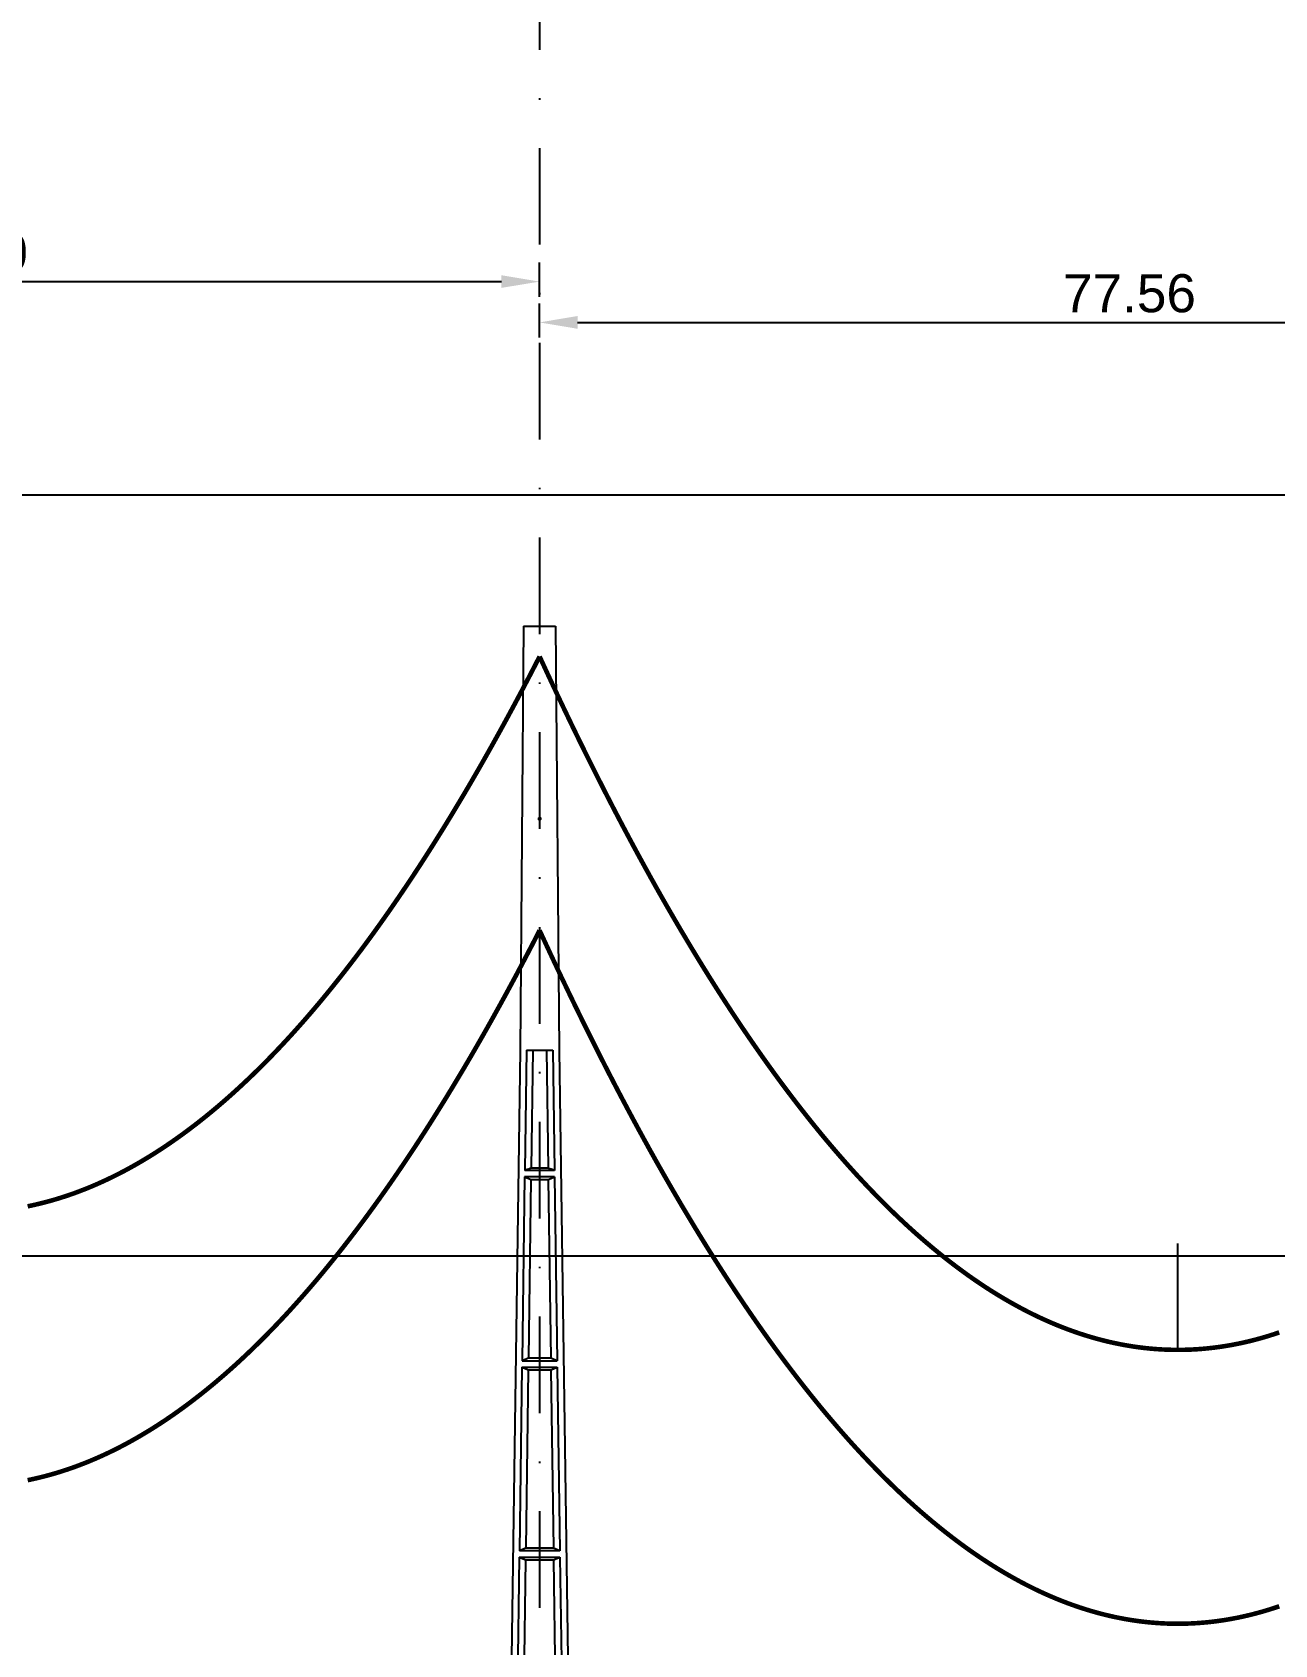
# Model space of a CAD drawing. Header units: metres. Extents: x -121 to 9872, y 3505 to 10721.
# Drawn here: x 627.2 to 708.9, y 9774.4 to 9880.4 of the extents above; entities that cross this region are included whole.
import ezdxf

# ---------------------------------------------------------------- set-up
doc = ezdxf.new("R2010")
doc.units = ezdxf.units.M
doc.header["$PDMODE"] = 2
doc.linetypes.add('DASHDOT', pattern=[25.4, 12.7, -6.35, 0, -6.35])
for name, color, linetype in [('CON-EOL- CA ORCHID', 240, 'Continuous'), ('CON-EOL- FO', 101, 'Continuous'), ('cotas', 7, 'Continuous'), ('Grade', 9, 'Continuous'), ('Ind.Rot', 8, 'DASHDOT'), ('POSTE DT', 7, 'Continuous')]:
    doc.layers.add(name, color=color, linetype=linetype)
doc.styles.get("Standard").update_dxf_attribs({"font": 'arial.ttf'})
doc.dimstyles.new('ISO-25', dxfattribs={"dimtxt": 2.5, "dimasz": 2.5, "dimexe": 1.25, "dimexo": 0.625, "dimtad": 1, "dimzin": 1, "dimtxsty": 'Standard', "dimcen": 2.5, "dimaunit": 1, "dimadec": 3, "dimazin": 3, "dimtfac": 1, "dimtmove": 0, "dimatfit": 3, "dimfxlon": 1, "dimarcsym": 0})

# ---------------------------------------------------------------- blocks, each defined once
blk = doc.blocks.new('*U11')
at = {"layer": 'POSTE DT', "extrusion": (0, 1, 0)}
for p, q in [((-3.31, 349.86), (-4.05, 262)), ((-3.31, 349.86), (3.31, 349.86)), ((3.31, 349.86), (4.06, 262)), ((-4.05, 262), (-7.72, 0)), ((-4.05, 262), (-4.05, 262)), ((-2.73, 262), (-3.08, 237.05)), ((-2.73, 262), (2.75, 262)), ((-1.42, 262), (-1.77, 237.57)), ((1.43, 262), (1.77, 237.57)), ((2.75, 262), (3.1, 237.05)), ((4.06, 262), (7.72, 0)), ((-3.1, 235.74), (-3.63, 197.65)), ((3.11, 235.73), (-3.1, 235.74)), ((3.1, 237.05), (-3.08, 237.05)), ((-1.8, 235.21), (-2.32, 198.19)), ((1.8, 235.21), (2.32, 198.19)), ((3.11, 235.73), (3.65, 197.65)), ((-3.65, 196.34), (-4.19, 158.25)), ((-2.35, 195.8), (-2.87, 158.8)), ((2.35, 195.8), (2.87, 158.8)), ((3.66, 196.34), (4.2, 158.25)), ((-4.21, 156.94), (-4.74, 118.85)), ((-2.9, 156.39), (-3.42, 119.41)), ((2.91, 156.39), (3.42, 119.41)), ((4.21, 156.94), (4.75, 118.85))]:
    blk.add_line(p, q, dxfattribs=at)
at = {"layer": 'POSTE DT', "ltscale": 3}
for points in [[(-3.63, 197.65), (3.65, 197.65)], [(-3.65, 196.34), (3.66, 196.34)], [(4.2, 158.25), (-4.19, 158.25)], [(-4.21, 156.94), (4.21, 156.94)]]:
    blk.add_lwpolyline(points, dxfattribs=at)
at = {"layer": 'POSTE DT'}
for points, knots in [([(0.25, 309.94), (0.25, 309.93), (0.25, 309.93), (0.25, 309.92), (0.25, 309.91), (0.25, 309.9), (0.25, 309.89), (0.24, 309.85), (0.22, 309.82), (0.19, 309.77), (0.16, 309.74), (0.11, 309.71), (0.08, 309.7), (0.01, 309.68), (-0.02, 309.68), (-0.08, 309.7), (-0.11, 309.71), (-0.16, 309.74), (-0.18, 309.76), (-0.21, 309.8), (-0.22, 309.82), (-0.24, 309.85), (-0.24, 309.87), (-0.25, 309.89), (-0.25, 309.9), (-0.25, 309.92), (-0.25, 309.92), (-0.25, 309.93), (-0.25, 309.94), (-0.25, 309.95), (-0.25, 309.95), (-0.25, 309.96), (-0.25, 309.97), (-0.24, 310), (-0.23, 310.02), (-0.21, 310.07), (-0.2, 310.09), (-0.15, 310.14), (-0.13, 310.15), (-0.07, 310.18), (-0.03, 310.19), (0.03, 310.19), (0.06, 310.18), (0.12, 310.16), (0.14, 310.14), (0.18, 310.11), (0.2, 310.09), (0.21, 310.06), (0.22, 310.05), (0.23, 310.04), (0.24, 310.01), (0.24, 309.99), (0.25, 309.97), (0.25, 309.96), (0.25, 309.95), (0.25, 309.94), (0.25, 309.94), (0.25, 309.94), (0.25, 309.94)], [-54.728303, -54.728303, -54.728303, -54.728303, -54.309038, -54.309038, -53.647169, -53.647169, -52.532885, -52.532885, -48.86224, -48.86224, -45.282765, -45.282765, -41.52867, -41.52867, -37.867486, -37.867486, -34.454589, -34.454589, -31.301423, -31.301423, -28.48103, -28.48103, -26.961755, -26.961755, -25.7544, -25.7544, -25.136228, -25.136228, -24.64409, -24.64409, -24.094201, -24.094201, -23.191199, -23.191199, -20.494482, -20.494482, -17.342863, -17.342863, -13.645538, -13.645538, -9.835989, -9.835989, -6.296781, -6.296781, -3.005029, -3.005029, 0, 0, 0, 1.527594, 1.527594, 3.697216, 3.697216, 4.489727, 4.489727, 5.01438, 5.01438, 5.095313, 5.095313, 5.095313, 5.095313]), ([(-1.77, 237.57), (-1.99, 237.49), (-2.21, 237.4), (-2.64, 237.22), (-2.86, 237.14), (-3.08, 237.05)], [0, 0, 0, 0, 56.660495, 56.660495, 113.412826, 113.412826, 113.412826, 113.412826]), ([(1.77, 237.57), (1.18, 237.57), (0.59, 237.57), (-0.59, 237.57), (-1.18, 237.57), (-1.77, 237.57)], [0, 0, 0, 0, 67.306894, 67.306894, 134.614447, 134.614447, 134.614447, 134.614447]), ([(3.1, 237.05), (2.87, 237.14), (2.65, 237.23), (2.21, 237.4), (1.99, 237.49), (1.77, 237.57)], [0, 0, 0, 0, 56.738948, 56.738948, 113.38731, 113.38731, 113.38731, 113.38731]), ([(-3.1, 235.74), (-2.88, 235.65), (-2.67, 235.56), (-2.23, 235.39), (-2.02, 235.3), (-1.8, 235.21)], [0.055576, 0.055576, 0.055576, 0.055576, 56.767409, 56.767409, 113.50757, 113.50757, 113.50757, 113.50757]), ([(-1.8, 235.21), (-1.2, 235.21), (-0.6, 235.21), (0.6, 235.21), (1.2, 235.21), (1.8, 235.21)], [0, 0, 0, 0, 68.567797, 68.567797, 137.136247, 137.136247, 137.136247, 137.136247]), ([(1.8, 235.21), (2.02, 235.3), (2.24, 235.38), (2.68, 235.56), (2.89, 235.65), (3.11, 235.73)], [0, 0, 0, 0, 56.845349, 56.845349, 113.599799, 113.599799, 113.599799, 113.599799]), ([(-2.32, 198.19), (-2.54, 198.1), (-2.76, 198.01), (-3.2, 197.83), (-3.41, 197.74), (-3.63, 197.65)], [0, 0, 0, 0, 63.412073, 63.412073, 126.777421, 126.777421, 126.777421, 126.777421]), ([(2.32, 198.19), (1.55, 198.19), (0.77, 198.19), (-0.77, 198.19), (-1.55, 198.19), (-2.32, 198.19)], [0, 0, 0, 0, 88.31008, 88.31008, 176.620652, 176.620652, 176.620652, 176.620652]), ([(3.65, 197.65), (3.43, 197.74), (3.2, 197.83), (2.76, 198.01), (2.54, 198.1), (2.32, 198.19)], [0, 0, 0, 0, 63.488119, 63.488119, 126.880939, 126.880939, 126.880939, 126.880939]), ([(-3.65, 196.34), (-3.43, 196.25), (-3.22, 196.16), (-2.78, 195.98), (-2.57, 195.89), (-2.35, 195.8)], [0.054307, 0.054307, 0.054307, 0.054307, 63.527131, 63.527131, 127.063246, 127.063246, 127.063246, 127.063246]), ([(-2.35, 195.8), (-1.57, 195.8), (-0.78, 195.8), (0.79, 195.8), (1.57, 195.8), (2.35, 195.8)], [0, 0, 0, 0, 89.585713, 89.585713, 179.17191, 179.17191, 179.17191, 179.17191]), ([(2.35, 195.8), (2.57, 195.89), (2.79, 195.98), (3.23, 196.16), (3.45, 196.25), (3.66, 196.34)], [0, 0, 0, 0, 63.60246, 63.60246, 127.109696, 127.109696, 127.109696, 127.109696]), ([(-2.87, 158.8), (-3.09, 158.71), (-3.31, 158.62), (-3.75, 158.43), (-3.97, 158.34), (-4.19, 158.25)], [0, 0, 0, 0, 70.301707, 70.301707, 140.590947, 140.590947, 140.590947, 140.590947]), ([(2.87, 158.8), (1.92, 158.8), (0.96, 158.8), (-0.96, 158.8), (-1.91, 158.8), (-2.87, 158.8)], [0, 0, 0, 0, 109.314454, 109.314454, 218.629264, 218.629264, 218.629264, 218.629264]), ([(4.2, 158.25), (3.98, 158.34), (3.76, 158.44), (3.31, 158.62), (3.09, 158.71), (2.87, 158.8)], [0, 0, 0, 0, 70.379198, 70.379198, 140.659718, 140.659718, 140.659718, 140.659718]), ([(-4.21, 156.94), (-3.99, 156.85), (-3.77, 156.75), (-3.34, 156.57), (-3.12, 156.48), (-2.9, 156.39)], [0.053423, 0.053423, 0.053423, 0.053423, 70.429742, 70.429742, 140.90167, 140.90167, 140.90167, 140.90167]), ([(-2.9, 156.39), (-1.94, 156.39), (-0.97, 156.39), (0.97, 156.39), (1.94, 156.39), (2.91, 156.39)], [0, 0, 0, 0, 110.60219, 110.60219, 221.20473, 221.20473, 221.20473, 221.20473]), ([(2.91, 156.39), (3.12, 156.48), (3.34, 156.57), (3.78, 156.75), (4, 156.85), (4.21, 156.94)], [0, 0, 0, 0, 70.506649, 70.506649, 140.914701, 140.914701, 140.914701, 140.914701])]:
    blk.add_open_spline(points, degree=3, knots=knots, dxfattribs=at)
blk = doc.blocks.new('*D49')
at = {"layer": 'cotas', "color": 0, "lineweight": -2, "transparency": 16777216}
for p, q in [((584.53, 9863.02), (584.53, 9865.27)), ((660.53, 9863.02), (660.53, 9865.27)), ((587.03, 9864.02), (658.03, 9864.02))]:
    blk.add_line(p, q, dxfattribs=at)
at = {"layer": 'cotas', "color": 0, "transparency": 16777216}
for points in [[(587.03, 9864.44), (587.03, 9863.61), (584.53, 9864.02)], [(658.03, 9864.44), (658.03, 9863.61), (660.53, 9864.02)]]:
    blk.add_solid(points, dxfattribs=at)
at = {"layer": 'Defpoints', "color": 0, "transparency": 16777216}
for p in [(660.53, 9864.02), (584.53, 9843.05), (660.53, 9841.39)]:
    blk.add_point(p, dxfattribs=at)
at = {"layer": 'cotas', "color": 0, "transparency": 16777216, "insert": (622.53, 9865.92), "char_height": 2.5, "attachment_point": 5}
blk.add_mtext('76.00', dxfattribs=at)
blk = doc.blocks.new('*D56')
at = {"layer": 'cotas', "color": 0, "lineweight": -2, "transparency": 16777216}
for p, q in [((660.53, 9860.34), (660.53, 9862.59)), ((738.09, 9860.34), (738.09, 9862.59)), ((663.03, 9861.34), (735.59, 9861.34))]:
    blk.add_line(p, q, dxfattribs=at)
at = {"layer": 'cotas', "color": 0, "transparency": 16777216}
for points in [[(663.03, 9861.76), (663.03, 9860.92), (660.53, 9861.34)], [(735.59, 9861.76), (735.59, 9860.92), (738.09, 9861.34)]]:
    blk.add_solid(points, dxfattribs=at)
at = {"layer": 'Defpoints', "color": 0, "transparency": 16777216}
for p in [(738.09, 9861.34), (660.53, 9841.39), (738.09, 9828.59)]:
    blk.add_point(p, dxfattribs=at)
at = {"layer": 'cotas', "color": 0, "transparency": 16777216, "insert": (699.31, 9863.24), "char_height": 2.5, "attachment_point": 5}
blk.add_mtext('77.56', dxfattribs=at)

msp = doc.modelspace()

# ---------------------------------------------------------------- linework, layer by layer
at = {"layer": 'CON-EOL- CA ORCHID'}
msp.add_line((702.487, 9793.811), (702.487, 9800.811), dxfattribs=at)
msp.add_line((702.487, 9793.811), (702.487, 9800.811), dxfattribs=at)
msp.add_line((702.487, 9793.811), (702.487, 9800.811), dxfattribs=at)
at = {"layer": 'CON-EOL- CA ORCHID', "const_width": 0.3}
for points in [[(626.883, 9803.246), (627.261, 9803.326), (627.639, 9803.414), (628.018, 9803.509), (628.396, 9803.611), (628.774, 9803.721), (629.152, 9803.838), (629.53, 9803.963), (629.908, 9804.094), (630.286, 9804.234), (630.664, 9804.38), (631.042, 9804.534), (631.421, 9804.696), (631.799, 9804.865), (632.177, 9805.041), (632.555, 9805.224), (632.933, 9805.415), (633.311, 9805.614), (633.689, 9805.819), (634.067, 9806.032), (634.445, 9806.253), (634.824, 9806.481), (635.202, 9806.716), (635.58, 9806.959), (635.958, 9807.209), (636.336, 9807.466), (636.714, 9807.731), (637.092, 9808.003), (637.47, 9808.283), (637.848, 9808.57), (638.227, 9808.864), (638.605, 9809.166), (638.983, 9809.475), (639.361, 9809.792), (639.739, 9810.116), (640.117, 9810.447), (640.495, 9810.786), (640.873, 9811.132), (641.251, 9811.486), (641.63, 9811.847), (642.008, 9812.215), (642.386, 9812.591), (642.764, 9812.974), (643.142, 9813.365), (643.52, 9813.763), (643.898, 9814.168), (644.276, 9814.581), (644.654, 9815.002), (645.033, 9815.429), (645.411, 9815.865), (645.789, 9816.307), (646.167, 9816.757), (646.545, 9817.215), (646.923, 9817.68), (647.301, 9818.152), (647.679, 9818.632), (648.057, 9819.119), (648.435, 9819.613), (648.814, 9820.115), (649.192, 9820.625), (649.57, 9821.142), (649.948, 9821.666), (650.326, 9822.198), (650.704, 9822.737), (651.082, 9823.284), (651.46, 9823.838), (651.838, 9824.4), (652.217, 9824.969), (652.595, 9825.545), (652.973, 9826.129), (653.351, 9826.721), (653.729, 9827.32), (654.107, 9827.926), (654.485, 9828.54), (654.863, 9829.162), (655.241, 9829.79), (655.62, 9830.427), (655.998, 9831.07), (656.376, 9831.722), (656.754, 9832.38), (657.132, 9833.047), (657.51, 9833.72), (657.888, 9834.402), (658.266, 9835.09), (658.644, 9835.786), (659.023, 9836.49), (659.401, 9837.201), (659.779, 9837.92), (660.157, 9838.646), (660.535, 9839.38)], [(626.883, 9803.246), (627.261, 9803.326), (627.639, 9803.414), (628.018, 9803.509), (628.396, 9803.611), (628.774, 9803.721), (629.152, 9803.838), (629.53, 9803.962), (629.908, 9804.094), (630.286, 9804.234), (630.664, 9804.38), (631.042, 9804.534), (631.421, 9804.696), (631.799, 9804.865), (632.177, 9805.041), (632.555, 9805.224), (632.933, 9805.415), (633.311, 9805.613), (633.689, 9805.819), (634.067, 9806.032), (634.445, 9806.253), (634.824, 9806.481), (635.202, 9806.716), (635.58, 9806.959), (635.958, 9807.209), (636.336, 9807.466), (636.714, 9807.731), (637.092, 9808.003), (637.47, 9808.283), (637.848, 9808.57), (638.227, 9808.864), (638.605, 9809.166), (638.983, 9809.475), (639.361, 9809.792), (639.739, 9810.116), (640.117, 9810.447), (640.495, 9810.786), (640.873, 9811.132), (641.251, 9811.486), (641.63, 9811.847), (642.008, 9812.215), (642.386, 9812.591), (642.764, 9812.974), (643.142, 9813.365), (643.52, 9813.763), (643.898, 9814.168), (644.276, 9814.581), (644.654, 9815.002), (645.033, 9815.429), (645.411, 9815.865), (645.789, 9816.307), (646.167, 9816.757), (646.545, 9817.215), (646.923, 9817.68), (647.301, 9818.152), (647.679, 9818.632), (648.057, 9819.119), (648.435, 9819.613), (648.814, 9820.115), (649.192, 9820.625), (649.57, 9821.142), (649.948, 9821.666), (650.326, 9822.198), (650.704, 9822.737), (651.082, 9823.284), (651.46, 9823.838), (651.838, 9824.4), (652.217, 9824.969), (652.595, 9825.546), (652.973, 9826.129), (653.351, 9826.721), (653.729, 9827.32), (654.107, 9827.926), (654.485, 9828.54), (654.863, 9829.162), (655.241, 9829.79), (655.62, 9830.427), (655.998, 9831.07), (656.376, 9831.722), (656.754, 9832.38), (657.132, 9833.047), (657.51, 9833.72), (657.888, 9834.401), (658.266, 9835.09), (658.644, 9835.786), (659.023, 9836.49), (659.401, 9837.201), (659.779, 9837.92), (660.157, 9838.646), (660.535, 9839.38)], [(626.883, 9803.246), (627.261, 9803.326), (627.639, 9803.414), (628.018, 9803.509), (628.396, 9803.611), (628.774, 9803.721), (629.152, 9803.838), (629.53, 9803.962), (629.908, 9804.094), (630.286, 9804.234), (630.664, 9804.38), (631.042, 9804.534), (631.421, 9804.696), (631.799, 9804.865), (632.177, 9805.041), (632.555, 9805.224), (632.933, 9805.415), (633.311, 9805.613), (633.689, 9805.819), (634.067, 9806.032), (634.445, 9806.253), (634.824, 9806.481), (635.202, 9806.716), (635.58, 9806.959), (635.958, 9807.209), (636.336, 9807.466), (636.714, 9807.731), (637.092, 9808.003), (637.47, 9808.283), (637.848, 9808.57), (638.227, 9808.864), (638.605, 9809.166), (638.983, 9809.475), (639.361, 9809.792), (639.739, 9810.116), (640.117, 9810.447), (640.495, 9810.786), (640.873, 9811.132), (641.251, 9811.486), (641.63, 9811.847), (642.008, 9812.215), (642.386, 9812.591), (642.764, 9812.974), (643.142, 9813.365), (643.52, 9813.763), (643.898, 9814.168), (644.276, 9814.581), (644.654, 9815.002), (645.033, 9815.429), (645.411, 9815.865), (645.789, 9816.307), (646.167, 9816.757), (646.545, 9817.215), (646.923, 9817.68), (647.301, 9818.152), (647.679, 9818.632), (648.057, 9819.119), (648.435, 9819.613), (648.814, 9820.115), (649.192, 9820.625), (649.57, 9821.142), (649.948, 9821.666), (650.326, 9822.198), (650.704, 9822.737), (651.082, 9823.284), (651.46, 9823.838), (651.838, 9824.4), (652.217, 9824.969), (652.595, 9825.546), (652.973, 9826.129), (653.351, 9826.721), (653.729, 9827.32), (654.107, 9827.926), (654.485, 9828.54), (654.863, 9829.162), (655.241, 9829.79), (655.62, 9830.427), (655.998, 9831.07), (656.376, 9831.722), (656.754, 9832.38), (657.132, 9833.047), (657.51, 9833.72), (657.888, 9834.401), (658.266, 9835.09), (658.644, 9835.786), (659.023, 9836.49), (659.401, 9837.201), (659.779, 9837.92), (660.157, 9838.646), (660.535, 9839.38)], [(660.535, 9839.38), (660.921, 9838.542), (661.307, 9837.713), (661.693, 9836.891), (662.078, 9836.077), (662.464, 9835.271), (662.85, 9834.472), (663.236, 9833.682), (663.622, 9832.899), (664.008, 9832.124), (664.394, 9831.357), (664.779, 9830.598), (665.165, 9829.847), (665.551, 9829.103), (665.937, 9828.367), (666.323, 9827.64), (666.709, 9826.919), (667.095, 9826.207), (667.48, 9825.503), (667.866, 9824.806), (668.252, 9824.117), (668.638, 9823.436), (669.024, 9822.763), (669.41, 9822.098), (669.796, 9821.44), (670.182, 9820.79), (670.567, 9820.148), (670.953, 9819.514), (671.339, 9818.887), (671.725, 9818.268), (672.111, 9817.657), (672.497, 9817.054), (672.883, 9816.459), (673.268, 9815.871), (673.654, 9815.291), (674.04, 9814.719), (674.426, 9814.155), (674.812, 9813.598), (675.198, 9813.049), (675.584, 9812.508), (675.969, 9811.975), (676.355, 9811.449), (676.741, 9810.932), (677.127, 9810.422), (677.513, 9809.919), (677.899, 9809.425), (678.285, 9808.938), (678.67, 9808.459), (679.056, 9807.987), (679.442, 9807.524), (679.828, 9807.068), (680.214, 9806.62), (680.6, 9806.179), (680.986, 9805.747), (681.371, 9805.322), (681.757, 9804.904), (682.143, 9804.495), (682.529, 9804.093), (682.915, 9803.699), (683.301, 9803.313), (683.687, 9802.934), (684.073, 9802.563), (684.458, 9802.2), (684.844, 9801.844), (685.23, 9801.496), (685.616, 9801.156), (686.002, 9800.824), (686.388, 9800.499), (686.774, 9800.182), (687.159, 9799.873), (687.545, 9799.572), (687.931, 9799.278), (688.317, 9798.992), (688.703, 9798.713), (689.089, 9798.442), (689.475, 9798.179), (689.86, 9797.924), (690.246, 9797.676), (690.632, 9797.437), (691.018, 9797.204), (691.404, 9796.98), (691.79, 9796.763), (692.176, 9796.554), (692.561, 9796.352), (692.947, 9796.158), (693.333, 9795.972), (693.719, 9795.794), (694.105, 9795.623), (694.491, 9795.46), (694.877, 9795.305), (695.262, 9795.157), (695.648, 9795.017), (696.034, 9794.885), (696.42, 9794.76), (696.806, 9794.643), (697.192, 9794.534), (697.578, 9794.432), (697.963, 9794.338), (698.349, 9794.252), (698.735, 9794.174), (699.121, 9794.103), (699.507, 9794.04), (699.893, 9793.984), (700.279, 9793.936), (700.665, 9793.896), (701.05, 9793.864), (701.436, 9793.839), (701.822, 9793.822), (702.208, 9793.813), (702.594, 9793.811), (702.98, 9793.817), (703.366, 9793.831), (703.751, 9793.852), (704.137, 9793.881), (704.523, 9793.918), (704.909, 9793.962), (705.295, 9794.014), (705.681, 9794.074), (706.067, 9794.141), (706.452, 9794.216), (706.838, 9794.299), (707.224, 9794.389), (707.61, 9794.488), (707.996, 9794.593), (708.382, 9794.707), (708.768, 9794.828), (709.153, 9794.957)], [(660.535, 9839.38), (660.921, 9838.542), (661.307, 9837.713), (661.693, 9836.891), (662.078, 9836.077), (662.464, 9835.271), (662.85, 9834.472), (663.236, 9833.682), (663.622, 9832.899), (664.008, 9832.124), (664.394, 9831.357), (664.779, 9830.598), (665.165, 9829.847), (665.551, 9829.103), (665.937, 9828.368), (666.323, 9827.64), (666.709, 9826.919), (667.095, 9826.207), (667.48, 9825.503), (667.866, 9824.806), (668.252, 9824.117), (668.638, 9823.436), (669.024, 9822.763), (669.41, 9822.097), (669.796, 9821.44), (670.182, 9820.79), (670.567, 9820.148), (670.953, 9819.514), (671.339, 9818.887), (671.725, 9818.268), (672.111, 9817.657), (672.497, 9817.054), (672.883, 9816.459), (673.268, 9815.871), (673.654, 9815.291), (674.04, 9814.719), (674.426, 9814.155), (674.812, 9813.598), (675.198, 9813.049), (675.584, 9812.508), (675.969, 9811.975), (676.355, 9811.449), (676.741, 9810.932), (677.127, 9810.422), (677.513, 9809.919), (677.899, 9809.425), (678.285, 9808.938), (678.67, 9808.459), (679.056, 9807.987), (679.442, 9807.524), (679.828, 9807.068), (680.214, 9806.62), (680.6, 9806.179), (680.986, 9805.746), (681.371, 9805.322), (681.757, 9804.904), (682.143, 9804.495), (682.529, 9804.093), (682.915, 9803.699), (683.301, 9803.313), (683.687, 9802.934), (684.073, 9802.563), (684.458, 9802.2), (684.844, 9801.844), (685.23, 9801.496), (685.616, 9801.156), (686.002, 9800.824), (686.388, 9800.499), (686.774, 9800.183), (687.159, 9799.873), (687.545, 9799.572), (687.931, 9799.278), (688.317, 9798.992), (688.703, 9798.713), (689.089, 9798.442), (689.475, 9798.18), (689.86, 9797.924), (690.246, 9797.676), (690.632, 9797.437), (691.018, 9797.204), (691.404, 9796.98), (691.79, 9796.763), (692.176, 9796.554), (692.561, 9796.352), (692.947, 9796.158), (693.333, 9795.972), (693.719, 9795.794), (694.105, 9795.623), (694.491, 9795.46), (694.877, 9795.305), (695.262, 9795.157), (695.648, 9795.017), (696.034, 9794.885), (696.42, 9794.76), (696.806, 9794.643), (697.192, 9794.534), (697.578, 9794.432), (697.963, 9794.339), (698.349, 9794.252), (698.735, 9794.174), (699.121, 9794.103), (699.507, 9794.04), (699.893, 9793.984), (700.279, 9793.936), (700.665, 9793.896), (701.05, 9793.864), (701.436, 9793.839), (701.822, 9793.822), (702.208, 9793.813), (702.594, 9793.811), (702.98, 9793.817), (703.366, 9793.831), (703.751, 9793.852), (704.137, 9793.881), (704.523, 9793.918), (704.909, 9793.962), (705.295, 9794.014), (705.681, 9794.074), (706.067, 9794.141), (706.452, 9794.216), (706.838, 9794.299), (707.224, 9794.389), (707.61, 9794.488), (707.996, 9794.593), (708.382, 9794.707), (708.768, 9794.828), (709.153, 9794.957)], [(660.535, 9839.38), (660.921, 9838.542), (661.307, 9837.713), (661.693, 9836.891), (662.078, 9836.077), (662.464, 9835.271), (662.85, 9834.472), (663.236, 9833.682), (663.622, 9832.899), (664.008, 9832.124), (664.394, 9831.357), (664.779, 9830.598), (665.165, 9829.847), (665.551, 9829.103), (665.937, 9828.368), (666.323, 9827.64), (666.709, 9826.919), (667.095, 9826.207), (667.48, 9825.503), (667.866, 9824.806), (668.252, 9824.117), (668.638, 9823.436), (669.024, 9822.763), (669.41, 9822.097), (669.796, 9821.44), (670.182, 9820.79), (670.567, 9820.148), (670.953, 9819.514), (671.339, 9818.887), (671.725, 9818.268), (672.111, 9817.657), (672.497, 9817.054), (672.883, 9816.459), (673.268, 9815.871), (673.654, 9815.291), (674.04, 9814.719), (674.426, 9814.155), (674.812, 9813.598), (675.198, 9813.049), (675.584, 9812.508), (675.969, 9811.975), (676.355, 9811.449), (676.741, 9810.932), (677.127, 9810.422), (677.513, 9809.919), (677.899, 9809.425), (678.285, 9808.938), (678.67, 9808.459), (679.056, 9807.987), (679.442, 9807.524), (679.828, 9807.068), (680.214, 9806.62), (680.6, 9806.179), (680.986, 9805.746), (681.371, 9805.322), (681.757, 9804.904), (682.143, 9804.495), (682.529, 9804.093), (682.915, 9803.699), (683.301, 9803.313), (683.687, 9802.934), (684.073, 9802.563), (684.458, 9802.2), (684.844, 9801.844), (685.23, 9801.496), (685.616, 9801.156), (686.002, 9800.824), (686.388, 9800.499), (686.774, 9800.183), (687.159, 9799.873), (687.545, 9799.572), (687.931, 9799.278), (688.317, 9798.992), (688.703, 9798.713), (689.089, 9798.442), (689.475, 9798.18), (689.86, 9797.924), (690.246, 9797.676), (690.632, 9797.437), (691.018, 9797.204), (691.404, 9796.98), (691.79, 9796.763), (692.176, 9796.554), (692.561, 9796.352), (692.947, 9796.158), (693.333, 9795.972), (693.719, 9795.794), (694.105, 9795.623), (694.491, 9795.46), (694.877, 9795.305), (695.262, 9795.157), (695.648, 9795.017), (696.034, 9794.885), (696.42, 9794.76), (696.806, 9794.643), (697.192, 9794.534), (697.578, 9794.432), (697.963, 9794.339), (698.349, 9794.252), (698.735, 9794.174), (699.121, 9794.103), (699.507, 9794.04), (699.893, 9793.984), (700.279, 9793.936), (700.665, 9793.896), (701.05, 9793.864), (701.436, 9793.839), (701.822, 9793.822), (702.208, 9793.813), (702.594, 9793.811), (702.98, 9793.817), (703.366, 9793.831), (703.751, 9793.852), (704.137, 9793.881), (704.523, 9793.918), (704.909, 9793.962), (705.295, 9794.014), (705.681, 9794.074), (706.067, 9794.141), (706.452, 9794.216), (706.838, 9794.299), (707.224, 9794.389), (707.61, 9794.488), (707.996, 9794.593), (708.382, 9794.707), (708.768, 9794.828), (709.153, 9794.957)]]:
    msp.add_lwpolyline(points, dxfattribs=at)
at = {"layer": 'CON-EOL- FO', "const_width": 0.3}
for points in [[(626.883, 9785.246), (627.261, 9785.326), (627.639, 9785.414), (628.018, 9785.509), (628.396, 9785.611), (628.774, 9785.721), (629.152, 9785.838), (629.53, 9785.963), (629.908, 9786.094), (630.286, 9786.234), (630.664, 9786.38), (631.042, 9786.534), (631.421, 9786.696), (631.799, 9786.865), (632.177, 9787.041), (632.555, 9787.224), (632.933, 9787.415), (633.311, 9787.614), (633.689, 9787.819), (634.067, 9788.032), (634.445, 9788.253), (634.824, 9788.481), (635.202, 9788.716), (635.58, 9788.959), (635.958, 9789.209), (636.336, 9789.466), (636.714, 9789.731), (637.092, 9790.003), (637.47, 9790.283), (637.848, 9790.57), (638.227, 9790.864), (638.605, 9791.166), (638.983, 9791.475), (639.361, 9791.792), (639.739, 9792.116), (640.117, 9792.447), (640.495, 9792.786), (640.873, 9793.132), (641.251, 9793.486), (641.63, 9793.847), (642.008, 9794.215), (642.386, 9794.591), (642.764, 9794.974), (643.142, 9795.365), (643.52, 9795.763), (643.898, 9796.168), (644.276, 9796.581), (644.654, 9797.002), (645.033, 9797.429), (645.411, 9797.865), (645.789, 9798.307), (646.167, 9798.757), (646.545, 9799.215), (646.923, 9799.68), (647.301, 9800.152), (647.679, 9800.632), (648.057, 9801.119), (648.435, 9801.613), (648.814, 9802.115), (649.192, 9802.625), (649.57, 9803.142), (649.948, 9803.666), (650.326, 9804.198), (650.704, 9804.737), (651.082, 9805.284), (651.46, 9805.838), (651.838, 9806.4), (652.217, 9806.969), (652.595, 9807.545), (652.973, 9808.129), (653.351, 9808.721), (653.729, 9809.32), (654.107, 9809.926), (654.485, 9810.54), (654.863, 9811.162), (655.241, 9811.79), (655.62, 9812.427), (655.998, 9813.07), (656.376, 9813.722), (656.754, 9814.38), (657.132, 9815.047), (657.51, 9815.72), (657.888, 9816.402), (658.266, 9817.09), (658.644, 9817.786), (659.023, 9818.49), (659.401, 9819.201), (659.779, 9819.92), (660.157, 9820.646), (660.535, 9821.38)], [(626.883, 9785.246), (627.261, 9785.326), (627.639, 9785.414), (628.018, 9785.509), (628.396, 9785.611), (628.774, 9785.721), (629.152, 9785.838), (629.53, 9785.962), (629.908, 9786.094), (630.286, 9786.234), (630.664, 9786.38), (631.042, 9786.534), (631.421, 9786.696), (631.799, 9786.865), (632.177, 9787.041), (632.555, 9787.224), (632.933, 9787.415), (633.311, 9787.613), (633.689, 9787.819), (634.067, 9788.032), (634.445, 9788.253), (634.824, 9788.481), (635.202, 9788.716), (635.58, 9788.959), (635.958, 9789.209), (636.336, 9789.466), (636.714, 9789.731), (637.092, 9790.003), (637.47, 9790.283), (637.848, 9790.57), (638.227, 9790.864), (638.605, 9791.166), (638.983, 9791.475), (639.361, 9791.792), (639.739, 9792.116), (640.117, 9792.447), (640.495, 9792.786), (640.873, 9793.132), (641.251, 9793.486), (641.63, 9793.847), (642.008, 9794.215), (642.386, 9794.591), (642.764, 9794.974), (643.142, 9795.365), (643.52, 9795.763), (643.898, 9796.168), (644.276, 9796.581), (644.654, 9797.002), (645.033, 9797.429), (645.411, 9797.865), (645.789, 9798.307), (646.167, 9798.757), (646.545, 9799.215), (646.923, 9799.68), (647.301, 9800.152), (647.679, 9800.632), (648.057, 9801.119), (648.435, 9801.613), (648.814, 9802.115), (649.192, 9802.625), (649.57, 9803.142), (649.948, 9803.666), (650.326, 9804.198), (650.704, 9804.737), (651.082, 9805.284), (651.46, 9805.838), (651.838, 9806.4), (652.217, 9806.969), (652.595, 9807.546), (652.973, 9808.129), (653.351, 9808.721), (653.729, 9809.32), (654.107, 9809.926), (654.485, 9810.54), (654.863, 9811.162), (655.241, 9811.79), (655.62, 9812.427), (655.998, 9813.07), (656.376, 9813.722), (656.754, 9814.38), (657.132, 9815.047), (657.51, 9815.72), (657.888, 9816.402), (658.266, 9817.09), (658.644, 9817.786), (659.023, 9818.49), (659.401, 9819.201), (659.779, 9819.92), (660.157, 9820.646), (660.535, 9821.38)], [(626.883, 9785.246), (627.261, 9785.326), (627.639, 9785.414), (628.018, 9785.509), (628.396, 9785.611), (628.774, 9785.721), (629.152, 9785.838), (629.53, 9785.962), (629.908, 9786.094), (630.286, 9786.234), (630.664, 9786.38), (631.042, 9786.534), (631.421, 9786.696), (631.799, 9786.865), (632.177, 9787.041), (632.555, 9787.224), (632.933, 9787.415), (633.311, 9787.613), (633.689, 9787.819), (634.067, 9788.032), (634.445, 9788.253), (634.824, 9788.481), (635.202, 9788.716), (635.58, 9788.959), (635.958, 9789.209), (636.336, 9789.466), (636.714, 9789.731), (637.092, 9790.003), (637.47, 9790.283), (637.848, 9790.57), (638.227, 9790.864), (638.605, 9791.166), (638.983, 9791.475), (639.361, 9791.792), (639.739, 9792.116), (640.117, 9792.447), (640.495, 9792.786), (640.873, 9793.132), (641.251, 9793.486), (641.63, 9793.847), (642.008, 9794.215), (642.386, 9794.591), (642.764, 9794.974), (643.142, 9795.365), (643.52, 9795.763), (643.898, 9796.168), (644.276, 9796.581), (644.654, 9797.002), (645.033, 9797.429), (645.411, 9797.865), (645.789, 9798.307), (646.167, 9798.757), (646.545, 9799.215), (646.923, 9799.68), (647.301, 9800.152), (647.679, 9800.632), (648.057, 9801.119), (648.435, 9801.613), (648.814, 9802.115), (649.192, 9802.625), (649.57, 9803.142), (649.948, 9803.666), (650.326, 9804.198), (650.704, 9804.737), (651.082, 9805.284), (651.46, 9805.838), (651.838, 9806.4), (652.217, 9806.969), (652.595, 9807.546), (652.973, 9808.129), (653.351, 9808.721), (653.729, 9809.32), (654.107, 9809.926), (654.485, 9810.54), (654.863, 9811.162), (655.241, 9811.79), (655.62, 9812.427), (655.998, 9813.07), (656.376, 9813.722), (656.754, 9814.38), (657.132, 9815.047), (657.51, 9815.72), (657.888, 9816.402), (658.266, 9817.09), (658.644, 9817.786), (659.023, 9818.49), (659.401, 9819.201), (659.779, 9819.92), (660.157, 9820.646), (660.535, 9821.38)], [(660.535, 9821.38), (660.921, 9820.542), (661.307, 9819.713), (661.693, 9818.891), (662.078, 9818.077), (662.464, 9817.271), (662.85, 9816.472), (663.236, 9815.682), (663.622, 9814.899), (664.008, 9814.124), (664.394, 9813.357), (664.779, 9812.598), (665.165, 9811.847), (665.551, 9811.103), (665.937, 9810.367), (666.323, 9809.64), (666.709, 9808.919), (667.095, 9808.207), (667.48, 9807.503), (667.866, 9806.806), (668.252, 9806.117), (668.638, 9805.436), (669.024, 9804.763), (669.41, 9804.098), (669.796, 9803.44), (670.182, 9802.79), (670.567, 9802.148), (670.953, 9801.514), (671.339, 9800.887), (671.725, 9800.268), (672.111, 9799.657), (672.497, 9799.054), (672.883, 9798.459), (673.268, 9797.871), (673.654, 9797.291), (674.04, 9796.719), (674.426, 9796.155), (674.812, 9795.598), (675.198, 9795.049), (675.584, 9794.508), (675.969, 9793.975), (676.355, 9793.449), (676.741, 9792.932), (677.127, 9792.422), (677.513, 9791.919), (677.899, 9791.425), (678.285, 9790.938), (678.67, 9790.459), (679.056, 9789.987), (679.442, 9789.524), (679.828, 9789.068), (680.214, 9788.62), (680.6, 9788.179), (680.986, 9787.747), (681.371, 9787.322), (681.757, 9786.904), (682.143, 9786.495), (682.529, 9786.093), (682.915, 9785.699), (683.301, 9785.313), (683.687, 9784.934), (684.073, 9784.563), (684.458, 9784.2), (684.844, 9783.844), (685.23, 9783.496), (685.616, 9783.156), (686.002, 9782.824), (686.388, 9782.499), (686.774, 9782.182), (687.159, 9781.873), (687.545, 9781.572), (687.931, 9781.278), (688.317, 9780.992), (688.703, 9780.713), (689.089, 9780.442), (689.475, 9780.179), (689.86, 9779.924), (690.246, 9779.676), (690.632, 9779.437), (691.018, 9779.204), (691.404, 9778.98), (691.79, 9778.763), (692.176, 9778.554), (692.561, 9778.352), (692.947, 9778.158), (693.333, 9777.972), (693.719, 9777.794), (694.105, 9777.623), (694.491, 9777.46), (694.877, 9777.305), (695.262, 9777.157), (695.648, 9777.017), (696.034, 9776.885), (696.42, 9776.76), (696.806, 9776.643), (697.192, 9776.534), (697.578, 9776.432), (697.963, 9776.338), (698.349, 9776.252), (698.735, 9776.174), (699.121, 9776.103), (699.507, 9776.04), (699.893, 9775.984), (700.279, 9775.936), (700.665, 9775.896), (701.05, 9775.864), (701.436, 9775.839), (701.822, 9775.822), (702.208, 9775.813), (702.594, 9775.811), (702.98, 9775.817), (703.366, 9775.831), (703.751, 9775.852), (704.137, 9775.881), (704.523, 9775.918), (704.909, 9775.962), (705.295, 9776.014), (705.681, 9776.074), (706.067, 9776.141), (706.452, 9776.216), (706.838, 9776.299), (707.224, 9776.389), (707.61, 9776.488), (707.996, 9776.593), (708.382, 9776.707), (708.768, 9776.828), (709.153, 9776.957)], [(660.535, 9821.38), (660.921, 9820.542), (661.307, 9819.713), (661.693, 9818.891), (662.078, 9818.077), (662.464, 9817.271), (662.85, 9816.472), (663.236, 9815.682), (663.622, 9814.899), (664.008, 9814.124), (664.394, 9813.357), (664.779, 9812.598), (665.165, 9811.847), (665.551, 9811.103), (665.937, 9810.368), (666.323, 9809.64), (666.709, 9808.919), (667.095, 9808.207), (667.48, 9807.503), (667.866, 9806.806), (668.252, 9806.117), (668.638, 9805.436), (669.024, 9804.763), (669.41, 9804.098), (669.796, 9803.44), (670.182, 9802.79), (670.567, 9802.148), (670.953, 9801.514), (671.339, 9800.887), (671.725, 9800.268), (672.111, 9799.657), (672.497, 9799.054), (672.883, 9798.459), (673.268, 9797.871), (673.654, 9797.291), (674.04, 9796.719), (674.426, 9796.155), (674.812, 9795.598), (675.198, 9795.049), (675.584, 9794.508), (675.969, 9793.975), (676.355, 9793.449), (676.741, 9792.932), (677.127, 9792.422), (677.513, 9791.919), (677.899, 9791.425), (678.285, 9790.938), (678.67, 9790.459), (679.056, 9789.987), (679.442, 9789.524), (679.828, 9789.068), (680.214, 9788.62), (680.6, 9788.179), (680.986, 9787.746), (681.371, 9787.322), (681.757, 9786.904), (682.143, 9786.495), (682.529, 9786.093), (682.915, 9785.699), (683.301, 9785.313), (683.687, 9784.934), (684.073, 9784.563), (684.458, 9784.2), (684.844, 9783.844), (685.23, 9783.496), (685.616, 9783.156), (686.002, 9782.824), (686.388, 9782.499), (686.774, 9782.183), (687.159, 9781.873), (687.545, 9781.572), (687.931, 9781.278), (688.317, 9780.992), (688.703, 9780.713), (689.089, 9780.442), (689.475, 9780.18), (689.86, 9779.924), (690.246, 9779.676), (690.632, 9779.436), (691.018, 9779.204), (691.404, 9778.98), (691.79, 9778.763), (692.176, 9778.554), (692.561, 9778.352), (692.947, 9778.158), (693.333, 9777.972), (693.719, 9777.794), (694.105, 9777.623), (694.491, 9777.46), (694.877, 9777.305), (695.262, 9777.157), (695.648, 9777.017), (696.034, 9776.885), (696.42, 9776.76), (696.806, 9776.643), (697.192, 9776.534), (697.578, 9776.432), (697.963, 9776.339), (698.349, 9776.252), (698.735, 9776.174), (699.121, 9776.103), (699.507, 9776.04), (699.893, 9775.984), (700.279, 9775.936), (700.665, 9775.896), (701.05, 9775.864), (701.436, 9775.839), (701.822, 9775.822), (702.208, 9775.813), (702.594, 9775.811), (702.98, 9775.817), (703.366, 9775.831), (703.751, 9775.852), (704.137, 9775.881), (704.523, 9775.918), (704.909, 9775.962), (705.295, 9776.014), (705.681, 9776.074), (706.067, 9776.141), (706.452, 9776.216), (706.838, 9776.299), (707.224, 9776.389), (707.61, 9776.488), (707.996, 9776.593), (708.382, 9776.707), (708.768, 9776.828), (709.153, 9776.957)], [(660.535, 9821.38), (660.921, 9820.542), (661.307, 9819.713), (661.693, 9818.891), (662.078, 9818.077), (662.464, 9817.271), (662.85, 9816.472), (663.236, 9815.682), (663.622, 9814.899), (664.008, 9814.124), (664.394, 9813.357), (664.779, 9812.598), (665.165, 9811.847), (665.551, 9811.103), (665.937, 9810.368), (666.323, 9809.64), (666.709, 9808.919), (667.095, 9808.207), (667.48, 9807.503), (667.866, 9806.806), (668.252, 9806.117), (668.638, 9805.436), (669.024, 9804.763), (669.41, 9804.098), (669.796, 9803.44), (670.182, 9802.79), (670.567, 9802.148), (670.953, 9801.514), (671.339, 9800.887), (671.725, 9800.268), (672.111, 9799.657), (672.497, 9799.054), (672.883, 9798.459), (673.268, 9797.871), (673.654, 9797.291), (674.04, 9796.719), (674.426, 9796.155), (674.812, 9795.598), (675.198, 9795.049), (675.584, 9794.508), (675.969, 9793.975), (676.355, 9793.449), (676.741, 9792.932), (677.127, 9792.422), (677.513, 9791.919), (677.899, 9791.425), (678.285, 9790.938), (678.67, 9790.459), (679.056, 9789.987), (679.442, 9789.524), (679.828, 9789.068), (680.214, 9788.62), (680.6, 9788.179), (680.986, 9787.746), (681.371, 9787.322), (681.757, 9786.904), (682.143, 9786.495), (682.529, 9786.093), (682.915, 9785.699), (683.301, 9785.313), (683.687, 9784.934), (684.073, 9784.563), (684.458, 9784.2), (684.844, 9783.844), (685.23, 9783.496), (685.616, 9783.156), (686.002, 9782.824), (686.388, 9782.499), (686.774, 9782.183), (687.159, 9781.873), (687.545, 9781.572), (687.931, 9781.278), (688.317, 9780.992), (688.703, 9780.713), (689.089, 9780.442), (689.475, 9780.18), (689.86, 9779.924), (690.246, 9779.676), (690.632, 9779.436), (691.018, 9779.204), (691.404, 9778.98), (691.79, 9778.763), (692.176, 9778.554), (692.561, 9778.352), (692.947, 9778.158), (693.333, 9777.972), (693.719, 9777.794), (694.105, 9777.623), (694.491, 9777.46), (694.877, 9777.305), (695.262, 9777.157), (695.648, 9777.017), (696.034, 9776.885), (696.42, 9776.76), (696.806, 9776.643), (697.192, 9776.534), (697.578, 9776.432), (697.963, 9776.339), (698.349, 9776.252), (698.735, 9776.174), (699.121, 9776.103), (699.507, 9776.04), (699.893, 9775.984), (700.279, 9775.936), (700.665, 9775.896), (701.05, 9775.864), (701.436, 9775.839), (701.822, 9775.822), (702.208, 9775.813), (702.594, 9775.811), (702.98, 9775.817), (703.366, 9775.831), (703.751, 9775.852), (704.137, 9775.881), (704.523, 9775.918), (704.909, 9775.962), (705.295, 9776.014), (705.681, 9776.074), (706.067, 9776.141), (706.452, 9776.216), (706.838, 9776.299), (707.224, 9776.389), (707.61, 9776.488), (707.996, 9776.593), (708.382, 9776.707), (708.768, 9776.828), (709.153, 9776.957)]]:
    msp.add_lwpolyline(points, dxfattribs=at)
at = {"layer": 'Grade'}
for points in [[(0, 9850), (9859.453, 9850)], [(0, 9800), (9859.453, 9800)]]:
    msp.add_lwpolyline(points, dxfattribs=at)
at = {"layer": 'Ind.Rot', "linetype": 'DASHDOT', "ltscale": 0.5}
msp.add_lwpolyline([(660.535, 10500), (660.535, 8300)], dxfattribs=at)

# ---------------------------------------------------------------- block references
at = {"layer": 'POSTE DT', "xscale": 0.3172702451939489, "yscale": 0.3172702451939489, "zscale": 0.3172702451939489}
msp.add_blockref('*U11', (660.535, 9730.385), dxfattribs=at)

# ---------------------------------------------------------------- dimensions: what is measured, and where the dimension line sits
at = {"layer": 'cotas'}
for base, p1, p2, picture, middle in [((660.535, 9864.023), (584.535, 9843.05), (660.535, 9841.385), '*D49', (622.535, 9865.924)), ((738.095, 9861.34), (660.535, 9841.385), (738.095, 9828.595), '*D56', (699.315, 9863.242))]:
    dim = msp.add_linear_dim(base=base, p1=p1, p2=p2, dimstyle='ISO-25', dxfattribs=at)
    dim.commit()
    dim.dimension.update_dxf_attribs({"geometry": picture, "text_midpoint": middle})

doc.saveas('drawing.dxf')
